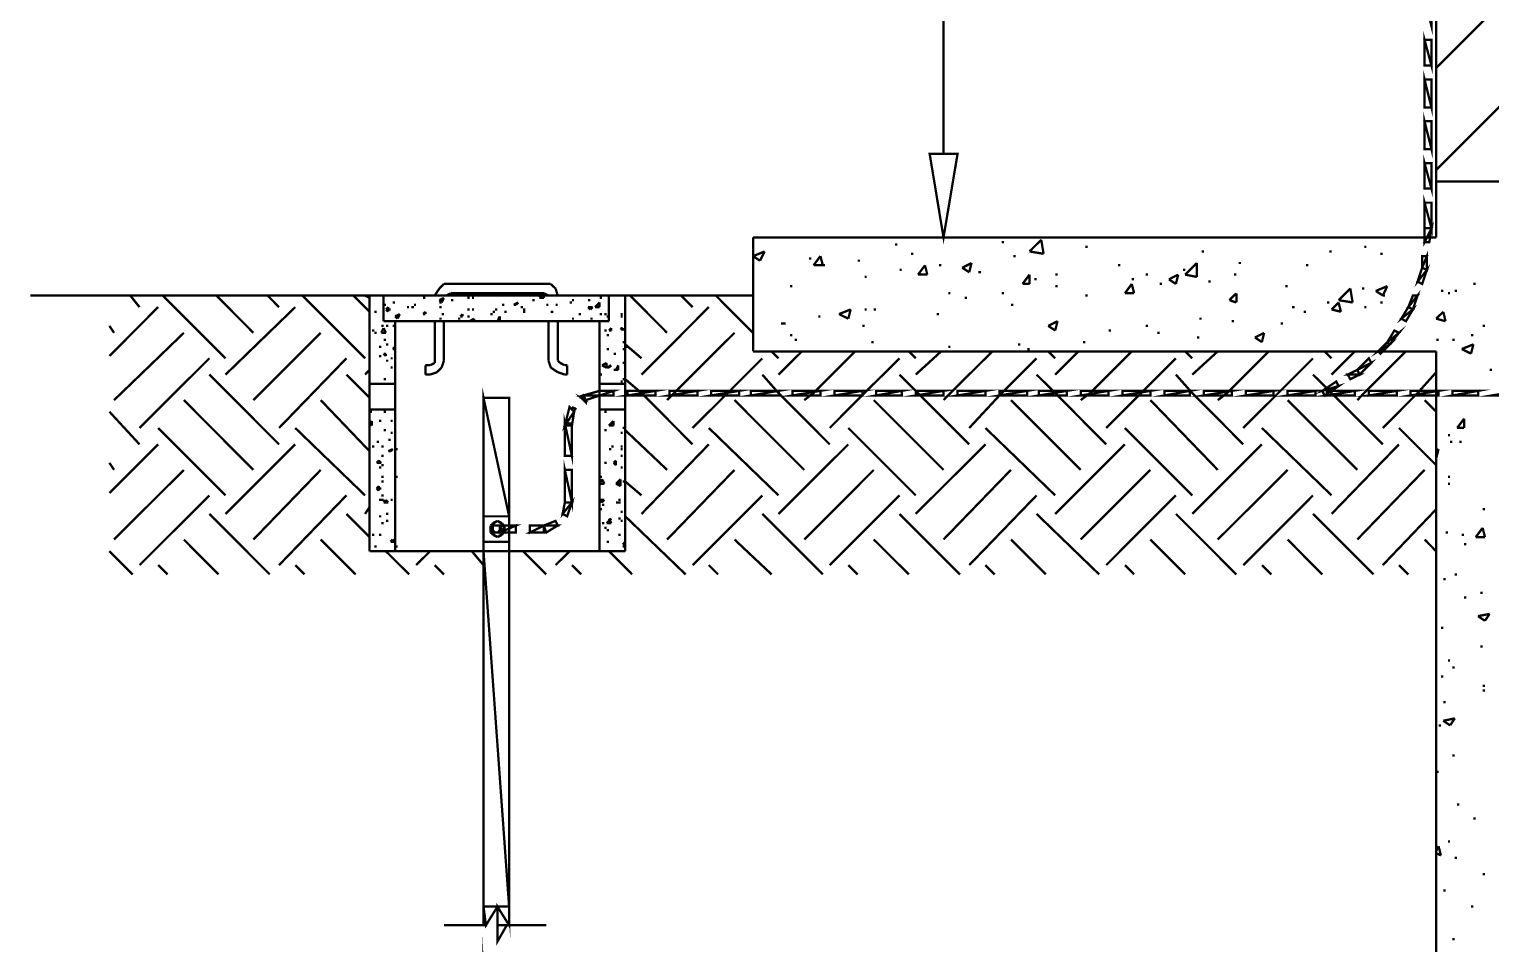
# Model space of a CAD drawing. Header units: metres. Extents: x 3290 to 4536, y 1562 to 1983.
# Drawn here: x 4004.14 to 4018.59, y 1673.48 to 1682.52 of the extents above; entities that cross this region are included whole.
import ezdxf

# ---------------------------------------------------------------- set-up
doc = ezdxf.new("R2010")
doc.units = ezdxf.units.M
for name, color, linetype in [('C00-00-00-BLACK', 7, 'Continuous'), ('C00-00-FF', 5, 'Continuous'), ('C00-7E-FF', 150, 'Continuous'), ('C00-FF-00', 3, 'Continuous'), ('C95-49-00', 34, 'Continuous'), ('CFD-CC-65', 31, 'Continuous')]:
    doc.layers.add(name, color=color, linetype=linetype)

msp = doc.modelspace()

# ---------------------------------------------------------------- linework, layer by layer
at = {"layer": 'C00-00-00-BLACK', "const_width": 0.0229}
for points in [[(4018.047, 1680.458), (4018.047, 1736.082)], [(4018.047, 1682.134), (4020.849, 1684.934)], [(4018.047, 1681.124), (4020.849, 1683.924)], [(4066.947, 1681.01), (4018.047, 1681.01)], [(4018.047, 1680.458), (4011.295, 1680.458)], [(4011.295, 1680.458), (4011.295, 1679.333)], [(4011.295, 1679.333), (4011.295, 1680.458)], [(4011.295, 1680.274), (4011.409, 1680.32)], [(4011.363, 1680.229), (4011.409, 1680.32)], [(4012.696, 1680.389), (4012.719, 1680.389)], [(4012.856, 1680.297), (4012.879, 1680.297)], [(4013.752, 1680.412), (4013.775, 1680.412)], [(4014.027, 1680.32), (4014.143, 1680.435)], [(4014.027, 1680.32), (4014.166, 1680.297)], [(4014.166, 1680.297), (4014.143, 1680.435)], [(4014.578, 1680.366), (4014.602, 1680.366)], [(4015.728, 1680.32), (4015.751, 1680.32)], [(4016.99, 1680.32), (4017.013, 1680.32)], [(4017.335, 1680.366), (4017.358, 1680.366)], [(4017.496, 1680.297), (4017.519, 1680.297)], [(4011.295, 1680.274), (4011.363, 1680.229)], [(4011.846, 1680.251), (4011.869, 1680.251)], [(4011.892, 1680.183), (4011.96, 1680.274)], [(4011.892, 1680.183), (4011.984, 1680.183)], [(4011.984, 1680.183), (4011.96, 1680.274)], [(4011.96, 1680.183), (4011.984, 1680.183)], [(4011.984, 1680.183), (4012.007, 1680.183)], [(4012.328, 1680.229), (4012.351, 1680.229)], [(4012.925, 1680.091), (4012.994, 1680.183)], [(4013.017, 1680.091), (4012.994, 1680.183)], [(4013.131, 1680.183), (4013.154, 1680.183)], [(4013.362, 1680.159), (4013.454, 1680.206)], [(4013.362, 1680.159), (4013.431, 1680.114)], [(4013.431, 1680.114), (4013.454, 1680.206)], [(4013.867, 1680.274), (4013.89, 1680.274)], [(4014.901, 1680.183), (4014.924, 1680.183)], [(4015.566, 1680.091), (4015.682, 1680.206)], [(4015.682, 1680.068), (4015.682, 1680.206)], [(4016.095, 1680.206), (4016.117, 1680.206)], [(4016.761, 1680.183), (4016.784, 1680.183)], [(4012.396, 1680.068), (4012.419, 1680.068)], [(4012.742, 1680.137), (4012.764, 1680.137)], [(4012.925, 1680.091), (4013.017, 1680.091)], [(4013.522, 1680.114), (4013.546, 1680.114)], [(4013.958, 1679.999), (4014.027, 1680.091)], [(4014.027, 1679.999), (4014.027, 1680.091)], [(4014.074, 1680.045), (4014.097, 1680.045)], [(4014.281, 1680.091), (4014.304, 1680.091)], [(4015.038, 1680.045), (4015.061, 1680.045)], [(4015.176, 1680.091), (4015.199, 1680.091)], [(4015.405, 1680.045), (4015.497, 1680.091)], [(4015.405, 1680.045), (4015.474, 1679.999)], [(4015.474, 1679.999), (4015.497, 1680.091)], [(4015.543, 1680.137), (4015.566, 1680.137)], [(4015.566, 1680.091), (4015.682, 1680.068)], [(4015.796, 1680.022), (4015.819, 1680.022)], [(4016.049, 1680.091), (4016.072, 1680.091)], [(4004.151, 1679.885), (4011.295, 1679.885)], [(4007.459, 1679.885), (4007.504, 1679.861)], [(4007.504, 1679.885), (4007.504, 1677.358)], [(4007.642, 1679.885), (4007.642, 1679.631)], [(4008.194, 1679.954), (4008.148, 1679.885)], [(4008.239, 1679.999), (4008.194, 1679.954)], [(4008.308, 1679.999), (4008.239, 1679.999)], [(4008.308, 1679.907), (4008.263, 1679.885)], [(4008.308, 1679.999), (4009.227, 1679.999)], [(4008.308, 1679.907), (4009.227, 1679.907)], [(4009.181, 1679.861), (4009.227, 1679.885)], [(4009.295, 1679.999), (4009.227, 1679.999)], [(4009.272, 1679.885), (4009.227, 1679.907)], [(4009.227, 1679.861), (4009.227, 1679.885)], [(4009.342, 1679.954), (4009.295, 1679.999)], [(4009.364, 1679.885), (4009.342, 1679.954)], [(4009.87, 1679.885), (4009.87, 1679.631)], [(4009.985, 1679.885), (4010.007, 1679.885)], [(4010.031, 1679.885), (4010.031, 1677.358)], [(4011.661, 1679.977), (4011.684, 1679.977)], [(4013.223, 1679.907), (4013.246, 1679.907)], [(4013.752, 1679.907), (4013.775, 1679.907)], [(4013.958, 1679.999), (4014.027, 1679.999)], [(4014.281, 1679.977), (4014.304, 1679.977)], [(4014.578, 1679.885), (4014.602, 1679.885)], [(4014.97, 1679.907), (4015.038, 1679.999)], [(4014.97, 1679.907), (4015.061, 1679.907)], [(4015.061, 1679.907), (4015.038, 1679.999)], [(4015.314, 1679.999), (4015.337, 1679.999)], [(4016.003, 1679.839), (4016.072, 1679.907)], [(4016.072, 1679.816), (4016.072, 1679.907)], [(4016.555, 1679.977), (4016.578, 1679.977)], [(4017.082, 1679.839), (4017.198, 1679.954)], [(4017.221, 1679.816), (4017.198, 1679.954)], [(4017.313, 1679.954), (4017.335, 1679.954)], [(4017.45, 1679.93), (4017.564, 1679.977)], [(4017.45, 1679.93), (4017.519, 1679.885)], [(4017.519, 1679.885), (4017.564, 1679.977)], [(4017.519, 1679.885), (4017.542, 1679.885)], [(4018.094, 1679.93), (4018.117, 1679.93)], [(4018.162, 1679.907), (4018.185, 1679.907)], [(4018.231, 1679.93), (4018.254, 1679.93)], [(4018.415, 1679.999), (4018.438, 1679.999)], [(4007.55, 1679.724), (4007.573, 1679.724)], [(4007.642, 1679.793), (4007.665, 1679.793)], [(4007.665, 1679.747), (4007.688, 1679.77)], [(4007.665, 1679.747), (4007.688, 1679.724)], [(4007.665, 1679.747), (4007.688, 1679.747)], [(4007.688, 1679.724), (4007.688, 1679.77)], [(4007.688, 1679.747), (4007.711, 1679.747)], [(4007.733, 1679.816), (4007.756, 1679.816)], [(4007.873, 1679.77), (4007.895, 1679.77)], [(4007.918, 1679.77), (4007.942, 1679.77)], [(4007.942, 1679.793), (4007.964, 1679.793)], [(4008.033, 1679.861), (4008.056, 1679.861)], [(4008.033, 1679.701), (4008.056, 1679.724)], [(4008.056, 1679.701), (4008.056, 1679.724)], [(4008.194, 1679.839), (4008.239, 1679.861)], [(4008.194, 1679.839), (4008.216, 1679.816)], [(4008.194, 1679.816), (4008.216, 1679.816)], [(4008.194, 1679.816), (4008.216, 1679.816)], [(4008.194, 1679.77), (4008.216, 1679.77)], [(4008.216, 1679.816), (4008.239, 1679.861)], [(4008.308, 1679.839), (4008.331, 1679.839)], [(4008.469, 1679.861), (4008.492, 1679.861)], [(4008.469, 1679.747), (4008.492, 1679.747)], [(4008.515, 1679.861), (4008.537, 1679.861)], [(4008.515, 1679.747), (4008.537, 1679.747)], [(4008.722, 1679.724), (4008.745, 1679.724)], [(4008.745, 1679.747), (4008.768, 1679.747)], [(4008.814, 1679.793), (4008.837, 1679.793)], [(4008.837, 1679.724), (4008.86, 1679.724)], [(4008.929, 1679.793), (4008.974, 1679.816)], [(4008.929, 1679.793), (4008.951, 1679.793)], [(4008.951, 1679.793), (4008.974, 1679.816)], [(4008.998, 1679.77), (4009.02, 1679.77)], [(4009.02, 1679.747), (4009.043, 1679.747)], [(4009.02, 1679.724), (4009.043, 1679.724)], [(4009.112, 1679.839), (4009.135, 1679.839)], [(4009.181, 1679.861), (4009.227, 1679.861)], [(4009.25, 1679.793), (4009.272, 1679.793)], [(4009.295, 1679.724), (4009.319, 1679.724)], [(4009.342, 1679.793), (4009.364, 1679.793)], [(4009.48, 1679.816), (4009.504, 1679.816)], [(4009.504, 1679.839), (4009.526, 1679.839)], [(4009.664, 1679.839), (4009.686, 1679.839)], [(4009.71, 1679.77), (4009.664, 1679.77)], [(4009.664, 1679.77), (4009.686, 1679.747)], [(4009.686, 1679.747), (4009.71, 1679.77)], [(4009.733, 1679.77), (4009.778, 1679.816)], [(4009.733, 1679.77), (4009.778, 1679.77)], [(4009.778, 1679.861), (4009.801, 1679.861)], [(4009.778, 1679.77), (4009.778, 1679.816)], [(4012.144, 1679.701), (4012.259, 1679.747)], [(4012.236, 1679.656), (4012.259, 1679.747)], [(4012.396, 1679.747), (4012.419, 1679.747)], [(4012.488, 1679.747), (4012.511, 1679.747)], [(4013.385, 1679.861), (4013.408, 1679.861)], [(4013.843, 1679.793), (4013.867, 1679.793)], [(4016.003, 1679.839), (4016.072, 1679.816)], [(4016.623, 1679.77), (4016.647, 1679.77)], [(4016.738, 1679.724), (4016.761, 1679.724)], [(4016.967, 1679.816), (4016.99, 1679.816)], [(4017.013, 1679.747), (4017.082, 1679.816)], [(4017.013, 1679.747), (4017.105, 1679.724)], [(4017.082, 1679.839), (4017.221, 1679.816)], [(4017.105, 1679.724), (4017.082, 1679.816)], [(4017.335, 1679.77), (4017.358, 1679.77)], [(4017.496, 1679.816), (4017.519, 1679.816)], [(4018.047, 1679.656), (4018.117, 1679.724)], [(4018.139, 1679.631), (4018.117, 1679.724)], [(4007.619, 1679.585), (4007.642, 1679.585)], [(4007.642, 1679.631), (4009.87, 1679.631)], [(4007.665, 1679.585), (4007.688, 1679.585)], [(4007.733, 1679.585), (4007.756, 1679.585)], [(4007.756, 1679.678), (4007.802, 1679.701)], [(4007.756, 1679.678), (4007.78, 1679.656)], [(4007.756, 1679.631), (4007.756, 1677.358)], [(4007.78, 1679.656), (4007.802, 1679.701)], [(4007.918, 1679.631), (4007.942, 1679.631)], [(4008.033, 1679.701), (4008.056, 1679.701)], [(4008.148, 1679.241), (4008.148, 1679.631)], [(4008.194, 1679.656), (4008.216, 1679.656)], [(4008.216, 1679.701), (4008.239, 1679.701)], [(4008.239, 1679.241), (4008.239, 1679.631)], [(4008.377, 1679.656), (4008.4, 1679.656)], [(4008.4, 1679.678), (4008.423, 1679.701)], [(4008.4, 1679.678), (4008.423, 1679.678)], [(4008.423, 1679.678), (4008.423, 1679.701)], [(4008.469, 1679.678), (4008.492, 1679.678)], [(4008.492, 1679.631), (4008.537, 1679.656)], [(4008.492, 1679.631), (4008.515, 1679.631)], [(4008.537, 1679.631), (4008.537, 1679.656)], [(4008.699, 1679.701), (4008.722, 1679.701)], [(4008.768, 1679.631), (4008.791, 1679.678)], [(4008.768, 1679.631), (4008.791, 1679.631)], [(4008.791, 1679.631), (4008.791, 1679.678)], [(4009.158, 1679.631), (4009.181, 1679.631)], [(4009.158, 1679.631), (4009.181, 1679.631)], [(4009.272, 1679.241), (4009.272, 1679.631)], [(4009.364, 1679.241), (4009.364, 1679.631)], [(4009.504, 1679.656), (4009.526, 1679.656)], [(4009.572, 1679.701), (4009.595, 1679.701)], [(4009.686, 1679.656), (4009.71, 1679.656)], [(4009.778, 1679.701), (4009.801, 1679.701)], [(4009.778, 1679.631), (4009.778, 1677.358)], [(4009.825, 1679.701), (4009.847, 1679.701)], [(4009.847, 1679.678), (4009.87, 1679.678)], [(4009.985, 1679.701), (4010.007, 1679.701)], [(4009.985, 1679.678), (4010.007, 1679.678)], [(4011.569, 1679.608), (4011.592, 1679.608)], [(4011.592, 1679.608), (4011.616, 1679.608)], [(4011.938, 1679.678), (4011.96, 1679.678)], [(4012.144, 1679.701), (4012.236, 1679.656)], [(4012.373, 1679.585), (4012.396, 1679.585)], [(4013.108, 1679.701), (4013.131, 1679.701)], [(4014.212, 1679.585), (4014.304, 1679.631)], [(4014.212, 1679.585), (4014.281, 1679.539)], [(4014.281, 1679.539), (4014.304, 1679.631)], [(4015.176, 1679.585), (4015.199, 1679.585)], [(4015.705, 1679.656), (4015.728, 1679.656)], [(4016.026, 1679.631), (4016.049, 1679.631)], [(4016.508, 1679.608), (4016.532, 1679.608)], [(4018.047, 1679.656), (4018.139, 1679.631)], [(4018.506, 1679.585), (4018.529, 1679.585)], [(4007.527, 1679.539), (4007.55, 1679.539)], [(4007.55, 1679.516), (4007.573, 1679.516)], [(4007.619, 1679.516), (4007.642, 1679.563)], [(4007.619, 1679.516), (4007.665, 1679.516)], [(4007.665, 1679.516), (4007.642, 1679.563)], [(4007.642, 1679.448), (4007.665, 1679.448)], [(4009.825, 1679.539), (4009.847, 1679.539)], [(4009.847, 1679.494), (4009.87, 1679.494)], [(4009.87, 1679.539), (4009.893, 1679.563)], [(4009.87, 1679.539), (4009.893, 1679.539)], [(4009.893, 1679.539), (4009.893, 1679.563)], [(4009.985, 1679.563), (4010.007, 1679.563)], [(4009.985, 1679.563), (4010.007, 1679.539)], [(4010.007, 1679.539), (4010.007, 1679.563)], [(4011.661, 1679.494), (4011.684, 1679.494)], [(4011.707, 1679.448), (4011.73, 1679.448)], [(4014.808, 1679.539), (4014.831, 1679.539)], [(4015.29, 1679.516), (4015.314, 1679.516)], [(4015.682, 1679.47), (4015.705, 1679.47)], [(4016.255, 1679.47), (4016.346, 1679.516)], [(4016.255, 1679.47), (4016.324, 1679.424)], [(4016.324, 1679.424), (4016.346, 1679.516)], [(4018.047, 1679.448), (4018.07, 1679.448)], [(4018.208, 1679.448), (4018.231, 1679.448)], [(4018.391, 1679.494), (4018.415, 1679.494)], [(4007.596, 1679.379), (4007.619, 1679.379)], [(4007.596, 1679.287), (4007.619, 1679.287)], [(4007.642, 1679.31), (4007.665, 1679.31)], [(4007.642, 1679.31), (4007.665, 1679.287)], [(4007.665, 1679.402), (4007.688, 1679.402)], [(4007.665, 1679.287), (4007.665, 1679.31)], [(4007.733, 1679.356), (4007.756, 1679.379)], [(4007.733, 1679.356), (4007.756, 1679.356)], [(4009.847, 1679.356), (4009.87, 1679.356)], [(4009.916, 1679.31), (4009.939, 1679.31)], [(4010.007, 1679.424), (4010.031, 1679.424)], [(4010.007, 1679.356), (4010.031, 1679.356)], [(4010.031, 1679.379), (4010.054, 1679.379)], [(4018.047, 1679.333), (4011.295, 1679.333)], [(4012.465, 1679.424), (4012.488, 1679.424)], [(4013.223, 1679.379), (4013.246, 1679.379)], [(4013.362, 1679.333), (4013.385, 1679.333)], [(4013.82, 1679.333), (4013.843, 1679.333)], [(4013.912, 1679.402), (4013.935, 1679.402)], [(4014.004, 1679.356), (4014.027, 1679.356)], [(4014.555, 1679.424), (4014.578, 1679.424)], [(4014.831, 1679.333), (4014.855, 1679.333)], [(4018.047, 1673.273), (4018.047, 1679.333)], [(4018.3, 1679.356), (4018.415, 1679.402)], [(4018.3, 1679.356), (4018.391, 1679.31)], [(4018.391, 1679.31), (4018.415, 1679.402)], [(4007.665, 1679.241), (4007.688, 1679.241)], [(4007.711, 1679.264), (4007.733, 1679.264)], [(4007.711, 1679.172), (4007.733, 1679.172)], [(4008.102, 1679.195), (4008.056, 1679.195)], [(4008.056, 1679.195), (4008.056, 1679.103)], [(4008.102, 1679.195), (4008.148, 1679.219)], [(4008.148, 1679.219), (4008.148, 1679.241)], [(4008.171, 1679.127), (4008.216, 1679.172)], [(4008.216, 1679.172), (4008.239, 1679.241)], [(4009.272, 1679.241), (4009.295, 1679.172)], [(4009.295, 1679.172), (4009.364, 1679.127)], [(4009.364, 1679.241), (4009.387, 1679.219)], [(4009.387, 1679.219), (4009.434, 1679.195)], [(4009.457, 1679.195), (4009.434, 1679.195)], [(4009.457, 1679.103), (4009.457, 1679.195)], [(4009.801, 1679.195), (4009.847, 1679.219)], [(4009.801, 1679.195), (4009.847, 1679.172)], [(4009.847, 1679.172), (4009.847, 1679.219)], [(4009.847, 1679.172), (4009.893, 1679.195)], [(4009.847, 1679.172), (4009.87, 1679.172)], [(4009.87, 1679.172), (4009.893, 1679.195)], [(4009.916, 1679.15), (4009.939, 1679.15)], [(4009.939, 1679.15), (4009.962, 1679.195)], [(4009.939, 1679.15), (4009.962, 1679.15)], [(4009.962, 1679.15), (4009.962, 1679.195)], [(4010.007, 1679.219), (4010.031, 1679.219)], [(4018.575, 1679.15), (4018.598, 1679.15)], [(4007.504, 1679.012), (4007.756, 1679.012)], [(4007.642, 1679.058), (4007.665, 1679.058)], [(4007.642, 1679.012), (4007.665, 1679.012)], [(4008.056, 1679.103), (4008.102, 1679.103)], [(4008.102, 1679.103), (4008.171, 1679.127)], [(4009.364, 1679.127), (4009.434, 1679.103)], [(4009.434, 1679.103), (4009.457, 1679.103)], [(4009.778, 1679.103), (4009.801, 1679.103)], [(4009.778, 1679.012), (4010.031, 1679.012)], [(4009.985, 1679.035), (4010.007, 1679.035)], [(4010.007, 1679.058), (4010.031, 1679.058)], [(4008.63, 1678.874), (4008.883, 1678.874)], [(4008.63, 1678.874), (4008.63, 1677.358)], [(4008.677, 1678.874), (4008.837, 1678.874)], [(4008.883, 1678.874), (4008.883, 1677.358)], [(4007.504, 1678.76), (4007.756, 1678.76)], [(4007.504, 1678.737), (4007.527, 1678.737)], [(4007.642, 1678.737), (4007.665, 1678.737)], [(4009.778, 1678.76), (4010.031, 1678.76)], [(4009.825, 1678.737), (4009.847, 1678.737)], [(4007.504, 1678.622), (4007.527, 1678.645)], [(4007.504, 1678.622), (4007.527, 1678.599)], [(4007.504, 1678.622), (4007.527, 1678.622)], [(4007.527, 1678.599), (4007.527, 1678.645)], [(4007.596, 1678.645), (4007.619, 1678.645)], [(4007.711, 1678.645), (4007.733, 1678.645)], [(4009.87, 1678.599), (4009.916, 1678.645)], [(4009.87, 1678.599), (4009.916, 1678.599)], [(4009.916, 1678.599), (4009.916, 1678.645)], [(4010.007, 1678.576), (4010.031, 1678.576)], [(4018.254, 1678.576), (4018.323, 1678.668)], [(4018.254, 1678.576), (4018.323, 1678.576)], [(4018.323, 1678.576), (4018.323, 1678.668)], [(4007.573, 1678.438), (4007.596, 1678.438)], [(4007.642, 1678.554), (4007.665, 1678.554)], [(4007.688, 1678.46), (4007.711, 1678.46)], [(4007.711, 1678.529), (4007.733, 1678.529)], [(4009.825, 1678.554), (4009.847, 1678.554)], [(4009.985, 1678.529), (4010.007, 1678.529)], [(4018.162, 1678.506), (4018.185, 1678.506)], [(4018.185, 1678.438), (4018.208, 1678.438)], [(4018.277, 1678.438), (4018.3, 1678.438)], [(4007.527, 1678.392), (4007.55, 1678.392)], [(4007.619, 1678.392), (4007.642, 1678.392)], [(4007.619, 1678.3), (4007.642, 1678.3)], [(4007.688, 1678.346), (4007.733, 1678.368)], [(4007.688, 1678.346), (4007.711, 1678.346)], [(4007.711, 1678.346), (4007.733, 1678.368)], [(4007.756, 1678.368), (4007.78, 1678.368)], [(4007.756, 1678.368), (4007.756, 1678.346)], [(4009.87, 1678.368), (4009.893, 1678.368)], [(4009.893, 1678.392), (4009.916, 1678.392)], [(4009.985, 1678.392), (4010.007, 1678.392)], [(4009.985, 1678.368), (4010.007, 1678.368)], [(4009.985, 1678.3), (4010.007, 1678.3)], [(4018.047, 1678.346), (4018.07, 1678.368)], [(4018.047, 1678.276), (4018.07, 1678.368)], [(4007.573, 1678.231), (4007.596, 1678.254)], [(4007.573, 1678.231), (4007.619, 1678.231)], [(4007.619, 1678.231), (4007.596, 1678.254)], [(4007.596, 1678.185), (4007.619, 1678.185)], [(4007.619, 1678.208), (4007.642, 1678.208)], [(4009.825, 1678.231), (4009.847, 1678.231)], [(4009.916, 1678.231), (4009.939, 1678.254)], [(4009.916, 1678.231), (4009.939, 1678.208)], [(4009.939, 1678.208), (4009.939, 1678.254)], [(4009.985, 1678.185), (4010.007, 1678.185)], [(4007.573, 1677.979), (4007.596, 1678.002)], [(4007.596, 1677.956), (4007.596, 1678.002)], [(4007.619, 1678.094), (4007.642, 1678.094)], [(4007.619, 1678.047), (4007.642, 1678.047)], [(4007.756, 1678.094), (4007.78, 1678.094)], [(4009.778, 1678.094), (4009.801, 1678.094)], [(4009.778, 1678.025), (4009.801, 1678.07)], [(4009.778, 1678.025), (4009.825, 1678.025)], [(4009.825, 1678.025), (4009.801, 1678.07)], [(4009.939, 1678.025), (4009.985, 1678.07)], [(4009.939, 1678.025), (4009.985, 1678.002)], [(4009.939, 1678.025), (4009.962, 1678.025)], [(4009.962, 1678.025), (4009.985, 1678.025)], [(4009.985, 1678.002), (4009.985, 1678.07)], [(4010.007, 1678.047), (4010.031, 1678.047)], [(4018.162, 1678.094), (4018.185, 1678.094)], [(4018.162, 1678.025), (4018.185, 1678.025)], [(4007.573, 1677.979), (4007.596, 1677.956)], [(4007.596, 1677.979), (4007.619, 1677.979)], [(4007.596, 1677.865), (4007.619, 1677.865)], [(4007.619, 1677.91), (4007.642, 1677.91)], [(4007.619, 1677.865), (4007.642, 1677.865)], [(4007.642, 1677.841), (4007.665, 1677.865)], [(4007.642, 1677.841), (4007.688, 1677.841)], [(4007.688, 1677.841), (4007.665, 1677.865)], [(4007.711, 1677.865), (4007.733, 1677.865)], [(4009.778, 1677.865), (4009.825, 1677.865)], [(4009.778, 1677.865), (4009.801, 1677.841)], [(4009.801, 1677.841), (4009.825, 1677.865)], [(4009.939, 1677.841), (4009.962, 1677.841)], [(4009.962, 1677.865), (4009.985, 1677.865)], [(4009.962, 1677.841), (4009.985, 1677.841)], [(4007.596, 1677.703), (4007.619, 1677.703)], [(4007.665, 1677.727), (4007.688, 1677.727)], [(4008.63, 1677.703), (4008.63, 1677.452)], [(4008.63, 1677.703), (4008.883, 1677.703)], [(4008.883, 1677.703), (4008.883, 1677.452)], [(4009.778, 1677.773), (4009.801, 1677.773)], [(4009.801, 1677.818), (4009.825, 1677.818)], [(4009.985, 1677.749), (4010.007, 1677.749)], [(4018.506, 1677.773), (4018.529, 1677.773)], [(4007.619, 1677.635), (4007.642, 1677.635)], [(4007.665, 1677.658), (4007.688, 1677.658)], [(4008.768, 1677.658), (4008.699, 1677.612)], [(4008.722, 1677.635), (4008.699, 1677.589)], [(4008.699, 1677.612), (4008.699, 1677.543)], [(4008.699, 1677.589), (4008.722, 1677.52)], [(4008.768, 1677.658), (4008.722, 1677.635)], [(4008.768, 1677.612), (4008.722, 1677.612)], [(4008.722, 1677.612), (4008.722, 1677.589)], [(4008.722, 1677.589), (4008.722, 1677.543)], [(4008.722, 1677.566), (4008.745, 1677.543)], [(4008.837, 1677.612), (4008.768, 1677.658)], [(4008.814, 1677.635), (4008.768, 1677.658)], [(4008.791, 1677.612), (4008.768, 1677.612)], [(4008.791, 1677.612), (4008.768, 1677.612)], [(4008.768, 1677.543), (4008.791, 1677.566)], [(4008.814, 1677.589), (4008.791, 1677.612)], [(4008.791, 1677.589), (4008.791, 1677.612)], [(4008.791, 1677.543), (4008.814, 1677.589)], [(4008.791, 1677.566), (4008.791, 1677.589)], [(4008.837, 1677.589), (4008.814, 1677.635)], [(4008.814, 1677.52), (4008.837, 1677.589)], [(4008.837, 1677.543), (4008.837, 1677.612)], [(4009.801, 1677.635), (4009.825, 1677.635)], [(4009.825, 1677.589), (4009.847, 1677.589)], [(4009.847, 1677.635), (4009.893, 1677.681)], [(4009.847, 1677.635), (4009.893, 1677.635)], [(4009.847, 1677.566), (4009.87, 1677.566)], [(4009.893, 1677.635), (4009.87, 1677.681)], [(4009.962, 1677.681), (4009.985, 1677.681)], [(4009.985, 1677.658), (4010.007, 1677.658)], [(4018.438, 1677.498), (4018.506, 1677.589)], [(4018.529, 1677.498), (4018.506, 1677.589)], [(4007.527, 1677.52), (4007.55, 1677.52)], [(4007.596, 1677.52), (4007.619, 1677.52)], [(4007.711, 1677.452), (4007.733, 1677.474)], [(4007.711, 1677.452), (4007.756, 1677.452)], [(4007.756, 1677.452), (4007.733, 1677.474)], [(4008.883, 1677.452), (4008.63, 1677.452)], [(4008.699, 1677.543), (4008.768, 1677.498)], [(4008.722, 1677.543), (4008.768, 1677.543)], [(4008.722, 1677.52), (4008.768, 1677.498)], [(4008.745, 1677.543), (4008.768, 1677.543)], [(4008.768, 1677.498), (4008.837, 1677.543)], [(4008.768, 1677.543), (4008.791, 1677.543)], [(4008.768, 1677.498), (4008.814, 1677.52)], [(4009.847, 1677.452), (4009.87, 1677.452)], [(4009.962, 1677.52), (4009.985, 1677.52)], [(4010.007, 1677.427), (4010.031, 1677.452)], [(4010.007, 1677.427), (4010.031, 1677.427)], [(4018.139, 1677.543), (4018.162, 1677.543)], [(4018.3, 1677.52), (4018.323, 1677.52)], [(4018.323, 1677.427), (4018.346, 1677.427)], [(4018.438, 1677.498), (4018.529, 1677.498)], [(4007.504, 1677.358), (4010.031, 1677.358)], [(4007.55, 1677.404), (4007.573, 1677.404)], [(4007.756, 1677.404), (4007.78, 1677.404)], [(4007.756, 1677.404), (4007.78, 1677.404)], [(4008.63, 1677.358), (4008.63, 1673.663)], [(4008.883, 1677.358), (4008.883, 1673.663)], [(4010.007, 1677.404), (4010.031, 1677.404)], [(4018.231, 1677.129), (4018.254, 1677.129)], [(4018.117, 1677.083), (4018.139, 1677.083)], [(4018.323, 1676.9), (4018.346, 1676.9)], [(4018.483, 1676.946), (4018.506, 1676.946)], [(4018.46, 1676.717), (4018.575, 1676.739)], [(4018.46, 1676.717), (4018.529, 1676.671)], [(4018.529, 1676.671), (4018.575, 1676.739)], [(4018.094, 1676.602), (4018.117, 1676.602)], [(4018.483, 1676.418), (4018.506, 1676.418)], [(4018.162, 1676.28), (4018.185, 1676.28)], [(4018.094, 1676.119), (4018.117, 1676.119)], [(4018.208, 1676.211), (4018.231, 1676.211)], [(4018.506, 1676.027), (4018.529, 1676.027)], [(4018.506, 1675.982), (4018.529, 1675.982)], [(4018.117, 1675.867), (4018.139, 1675.867)], [(4018.117, 1675.683), (4018.231, 1675.707)], [(4018.117, 1675.683), (4018.185, 1675.638)], [(4018.185, 1675.638), (4018.231, 1675.707)], [(4018.07, 1675.638), (4018.094, 1675.638)], [(4018.208, 1675.339), (4018.231, 1675.339)], [(4018.047, 1675.178), (4018.07, 1675.178)], [(4018.254, 1674.856), (4018.277, 1674.856)], [(4018.415, 1674.719), (4018.438, 1674.719)], [(4018.047, 1674.398), (4018.07, 1674.444)], [(4018.047, 1674.375), (4018.094, 1674.353)], [(4018.094, 1674.353), (4018.07, 1674.444)], [(4018.162, 1674.49), (4018.185, 1674.49)], [(4018.231, 1674.329), (4018.254, 1674.329)], [(4018.506, 1674.169), (4018.529, 1674.169)], [(4018.117, 1674.007), (4018.139, 1674.007)], [(4008.768, 1673.847), (4008.654, 1673.663)], [(4008.768, 1673.847), (4008.768, 1673.502)], [(4018.391, 1673.847), (4018.415, 1673.847)], [(4008.654, 1673.663), (4008.239, 1673.663)], [(4008.768, 1673.502), (4008.86, 1673.663)], [(4008.86, 1673.663), (4009.25, 1673.663)], [(4018.208, 1673.526), (4018.231, 1673.526)]]:
    msp.add_lwpolyline(points, dxfattribs=at)
at = {"layer": 'C00-00-FF', "const_width": 0.0229}
msp.add_lwpolyline([(4013.316, 1680.458), (4012.328, 1680.458)], dxfattribs=at)
at = {"layer": 'C00-7E-FF', "const_width": 0.0229}
for points in [[(4013.177, 1681.285), (4013.177, 1705.458)], [(4011.569, 1680.458), (4013.454, 1680.458)]]:
    msp.add_lwpolyline(points, dxfattribs=at)
msp.add_lwpolyline([(4013.04, 1681.285), (4013.316, 1681.285), (4013.177, 1680.458), (4013.04, 1681.285)], close=True, dxfattribs=at)
at = {"layer": 'C00-7E-FF'}
msp.add_lwpolyline([(4013.04, 1681.285), (4013.316, 1681.285), (4013.177, 1680.458), (4013.04, 1681.285)], close=True, dxfattribs=at)
at = {"layer": 'C00-FF-00', "const_width": 0.0229}
for points in [[(4018, 1682.547), (4017.932, 1682.822), (4018, 1682.822), (4018, 1682.547)], [(4017.932, 1682.157), (4018, 1682.157), (4017.932, 1682.41), (4017.932, 1682.157)], [(4018, 1682.157), (4017.932, 1682.41), (4018, 1682.41), (4018, 1682.157)], [(4017.932, 1681.743), (4018, 1681.743), (4017.932, 1682.019), (4017.932, 1681.743)], [(4018, 1681.743), (4017.932, 1682.019), (4018, 1682.019), (4018, 1681.743)], [(4018, 1681.331), (4017.932, 1681.606), (4018, 1681.606), (4018, 1681.331)], [(4017.932, 1681.331), (4018, 1681.331), (4017.932, 1681.606), (4017.932, 1681.331)], [(4018, 1680.941), (4017.932, 1681.193), (4018, 1681.193), (4018, 1680.941)], [(4017.932, 1680.941), (4018, 1680.941), (4017.932, 1681.193), (4017.932, 1680.941)], [(4017.932, 1680.55), (4018, 1680.55), (4017.932, 1680.802), (4017.932, 1680.55)], [(4018, 1680.55), (4017.932, 1680.802), (4018, 1680.802), (4018, 1680.55)], [(4017.979, 1680.412), (4017.932, 1680.412), (4018.002, 1680.55), (4017.979, 1680.412)], [(4017.932, 1680.412), (4018.002, 1680.55), (4017.932, 1680.55), (4017.932, 1680.412)], [(4017.955, 1680.137), (4017.908, 1680.159), (4017.955, 1680.274), (4017.955, 1680.137)], [(4017.863, 1680.022), (4017.955, 1680.137), (4017.908, 1680.159), (4017.863, 1680.022)], [(4017.908, 1679.999), (4017.863, 1680.022), (4017.955, 1680.137), (4017.908, 1679.999)], [(4017.908, 1680.159), (4017.955, 1680.274), (4017.908, 1680.274), (4017.908, 1680.159)], [(4017.771, 1679.77), (4017.863, 1679.885), (4017.817, 1679.885), (4017.771, 1679.77)], [(4017.817, 1679.747), (4017.771, 1679.77), (4017.863, 1679.885), (4017.817, 1679.747)], [(4017.702, 1679.656), (4017.817, 1679.747), (4017.771, 1679.77), (4017.702, 1679.656)], [(4017.748, 1679.631), (4017.702, 1679.656), (4017.817, 1679.747), (4017.748, 1679.631)], [(4017.588, 1679.402), (4017.564, 1679.424), (4017.679, 1679.516), (4017.588, 1679.402)], [(4017.496, 1679.31), (4017.473, 1679.333), (4017.588, 1679.402), (4017.496, 1679.31)], [(4017.564, 1679.424), (4017.679, 1679.516), (4017.634, 1679.539), (4017.564, 1679.424)], [(4017.473, 1679.333), (4017.588, 1679.402), (4017.564, 1679.424), (4017.473, 1679.333)], [(4017.173, 1679.103), (4017.29, 1679.103), (4017.267, 1679.15), (4017.173, 1679.103)], [(4017.267, 1679.15), (4017.404, 1679.219), (4017.382, 1679.264), (4017.267, 1679.15)], [(4017.29, 1679.103), (4017.267, 1679.15), (4017.404, 1679.219), (4017.29, 1679.103)], [(4016.921, 1678.943), (4017.082, 1678.99), (4017.059, 1679.035), (4016.921, 1678.943)], [(4016.944, 1678.897), (4016.921, 1678.943), (4017.082, 1678.99), (4016.944, 1678.897)], [(4017.198, 1679.058), (4017.173, 1679.103), (4017.29, 1679.103), (4017.198, 1679.058)], [(4009.778, 1678.943), (4009.778, 1678.897), (4009.618, 1678.897), (4009.778, 1678.943)], [(4009.641, 1678.851), (4009.595, 1678.874), (4009.641, 1678.829), (4009.641, 1678.851)], [(4009.618, 1678.897), (4009.641, 1678.851), (4009.595, 1678.874), (4009.618, 1678.897)], [(4009.778, 1678.897), (4009.618, 1678.897), (4009.641, 1678.851), (4009.778, 1678.897)], [(4009.778, 1678.897), (4009.916, 1678.943), (4009.916, 1678.897), (4009.778, 1678.897)], [(4009.778, 1678.943), (4009.778, 1678.897), (4009.916, 1678.943), (4009.778, 1678.943)], [(4010.054, 1678.897), (4010.33, 1678.943), (4010.33, 1678.897), (4010.054, 1678.897)], [(4010.054, 1678.943), (4010.054, 1678.897), (4010.33, 1678.943), (4010.054, 1678.943)], [(4010.468, 1678.897), (4010.744, 1678.943), (4010.744, 1678.897), (4010.468, 1678.897)], [(4010.468, 1678.943), (4010.468, 1678.897), (4010.744, 1678.943), (4010.468, 1678.943)], [(4010.881, 1678.897), (4011.157, 1678.943), (4011.157, 1678.897), (4010.881, 1678.897)], [(4010.881, 1678.943), (4010.881, 1678.897), (4011.157, 1678.943), (4010.881, 1678.943)], [(4011.272, 1678.897), (4011.548, 1678.943), (4011.548, 1678.897), (4011.272, 1678.897)], [(4011.272, 1678.943), (4011.272, 1678.897), (4011.548, 1678.943), (4011.272, 1678.943)], [(4011.684, 1678.897), (4011.96, 1678.943), (4011.96, 1678.897), (4011.684, 1678.897)], [(4011.684, 1678.943), (4011.684, 1678.897), (4011.96, 1678.943), (4011.684, 1678.943)], [(4012.099, 1678.897), (4012.375, 1678.943), (4012.375, 1678.897), (4012.099, 1678.897)], [(4012.099, 1678.943), (4012.099, 1678.897), (4012.375, 1678.943), (4012.099, 1678.943)], [(4012.511, 1678.897), (4012.764, 1678.943), (4012.764, 1678.897), (4012.511, 1678.897)], [(4012.511, 1678.943), (4012.511, 1678.897), (4012.764, 1678.943), (4012.511, 1678.943)], [(4012.902, 1678.897), (4013.178, 1678.943), (4013.178, 1678.897), (4012.902, 1678.897)], [(4012.902, 1678.943), (4012.902, 1678.897), (4013.178, 1678.943), (4012.902, 1678.943)], [(4013.316, 1678.897), (4013.593, 1678.943), (4013.593, 1678.897), (4013.316, 1678.897)], [(4013.316, 1678.943), (4013.316, 1678.897), (4013.593, 1678.943), (4013.316, 1678.943)], [(4013.729, 1678.897), (4014.005, 1678.943), (4014.005, 1678.897), (4013.729, 1678.897)], [(4013.729, 1678.943), (4013.729, 1678.897), (4014.005, 1678.943), (4013.729, 1678.943)], [(4014.12, 1678.897), (4014.396, 1678.943), (4014.396, 1678.897), (4014.12, 1678.897)], [(4014.12, 1678.943), (4014.12, 1678.897), (4014.396, 1678.943), (4014.12, 1678.943)], [(4014.533, 1678.897), (4014.809, 1678.943), (4014.809, 1678.897), (4014.533, 1678.897)], [(4014.533, 1678.943), (4014.533, 1678.897), (4014.809, 1678.943), (4014.533, 1678.943)], [(4014.947, 1678.897), (4015.223, 1678.943), (4015.223, 1678.897), (4014.947, 1678.897)], [(4014.947, 1678.943), (4014.947, 1678.897), (4015.223, 1678.943), (4014.947, 1678.943)], [(4015.36, 1678.897), (4015.613, 1678.943), (4015.613, 1678.897), (4015.36, 1678.897)], [(4015.36, 1678.943), (4015.36, 1678.897), (4015.613, 1678.943), (4015.36, 1678.943)], [(4015.751, 1678.897), (4016.027, 1678.943), (4016.027, 1678.897), (4015.751, 1678.897)], [(4015.751, 1678.943), (4015.751, 1678.897), (4016.027, 1678.943), (4015.751, 1678.943)], [(4016.164, 1678.897), (4016.44, 1678.943), (4016.44, 1678.897), (4016.164, 1678.897)], [(4016.164, 1678.943), (4016.164, 1678.897), (4016.44, 1678.943), (4016.164, 1678.943)], [(4016.578, 1678.897), (4016.854, 1678.943), (4016.854, 1678.897), (4016.578, 1678.897)], [(4016.578, 1678.943), (4016.578, 1678.897), (4016.854, 1678.943), (4016.578, 1678.943)], [(4016.967, 1678.897), (4017.244, 1678.943), (4017.244, 1678.897), (4016.967, 1678.897)], [(4016.967, 1678.943), (4016.967, 1678.897), (4017.244, 1678.943), (4016.967, 1678.943)], [(4017.382, 1678.897), (4017.658, 1678.943), (4017.658, 1678.897), (4017.382, 1678.897)], [(4017.382, 1678.943), (4017.382, 1678.897), (4017.658, 1678.943), (4017.382, 1678.943)], [(4017.794, 1678.897), (4018.07, 1678.943), (4018.07, 1678.897), (4017.794, 1678.897)], [(4017.794, 1678.943), (4017.794, 1678.897), (4018.07, 1678.943), (4017.794, 1678.943)], [(4018.208, 1678.897), (4018.462, 1678.943), (4018.462, 1678.897), (4018.208, 1678.897)], [(4018.208, 1678.943), (4018.208, 1678.897), (4018.462, 1678.943), (4018.208, 1678.943)], [(4018.598, 1678.897), (4018.874, 1678.943), (4018.874, 1678.897), (4018.598, 1678.897)], [(4009.48, 1678.783), (4009.526, 1678.737), (4009.434, 1678.599), (4009.48, 1678.783)], [(4009.526, 1678.737), (4009.434, 1678.599), (4009.504, 1678.599), (4009.526, 1678.737)], [(4009.434, 1678.3), (4009.504, 1678.3), (4009.434, 1678.621), (4009.434, 1678.3)], [(4009.504, 1678.3), (4009.434, 1678.621), (4009.504, 1678.621), (4009.504, 1678.3)], [(4009.504, 1677.841), (4009.434, 1678.162), (4009.504, 1678.162), (4009.504, 1677.841)], [(4009.434, 1677.841), (4009.504, 1677.841), (4009.434, 1678.162), (4009.434, 1677.841)], [(4009.412, 1677.727), (4009.504, 1677.841), (4009.434, 1677.841), (4009.412, 1677.727)], [(4009.457, 1677.703), (4009.412, 1677.727), (4009.504, 1677.841), (4009.457, 1677.703)], [(4008.791, 1677.543), (4008.951, 1677.612), (4008.951, 1677.543), (4008.791, 1677.543)], [(4008.791, 1677.612), (4008.791, 1677.543), (4008.951, 1677.612), (4008.791, 1677.612)], [(4009.089, 1677.543), (4009.227, 1677.612), (4009.227, 1677.543), (4009.089, 1677.543)], [(4009.089, 1677.612), (4009.089, 1677.543), (4009.227, 1677.612), (4009.089, 1677.612)], [(4009.227, 1677.612), (4009.364, 1677.612), (4009.342, 1677.658), (4009.227, 1677.612)], [(4009.25, 1677.543), (4009.227, 1677.612), (4009.364, 1677.612), (4009.25, 1677.543)]]:
    msp.add_lwpolyline(points, close=True, dxfattribs=at)
at = {"layer": 'C00-FF-00'}
for points in [[(4017.932, 1682.157), (4018, 1682.157), (4017.932, 1682.41), (4017.932, 1682.157)], [(4018, 1682.157), (4017.932, 1682.41), (4018, 1682.41), (4018, 1682.157)], [(4017.932, 1681.743), (4018, 1681.743), (4017.932, 1682.019), (4017.932, 1681.743)], [(4018, 1681.743), (4017.932, 1682.019), (4018, 1682.019), (4018, 1681.743)], [(4017.932, 1681.331), (4018, 1681.331), (4017.932, 1681.606), (4017.932, 1681.331)], [(4018, 1681.331), (4017.932, 1681.606), (4018, 1681.606), (4018, 1681.331)], [(4017.932, 1680.941), (4018, 1680.941), (4017.932, 1681.193), (4017.932, 1680.941)], [(4018, 1680.941), (4017.932, 1681.193), (4018, 1681.193), (4018, 1680.941)], [(4017.932, 1680.55), (4018, 1680.55), (4017.932, 1680.802), (4017.932, 1680.55)], [(4018, 1680.55), (4017.932, 1680.802), (4018, 1680.802), (4018, 1680.55)], [(4017.979, 1680.412), (4017.932, 1680.412), (4018.002, 1680.55), (4017.979, 1680.412)], [(4017.932, 1680.412), (4018.002, 1680.55), (4017.932, 1680.55), (4017.932, 1680.412)], [(4017.955, 1680.137), (4017.908, 1680.159), (4017.955, 1680.274), (4017.955, 1680.137)], [(4017.908, 1680.159), (4017.955, 1680.274), (4017.908, 1680.274), (4017.908, 1680.159)], [(4017.863, 1680.022), (4017.955, 1680.137), (4017.908, 1680.159), (4017.863, 1680.022)], [(4017.908, 1679.999), (4017.863, 1680.022), (4017.955, 1680.137), (4017.908, 1679.999)], [(4017.817, 1679.747), (4017.771, 1679.77), (4017.863, 1679.885), (4017.817, 1679.747)], [(4017.771, 1679.77), (4017.863, 1679.885), (4017.817, 1679.885), (4017.771, 1679.77)], [(4017.702, 1679.656), (4017.817, 1679.747), (4017.771, 1679.77), (4017.702, 1679.656)], [(4017.748, 1679.631), (4017.702, 1679.656), (4017.817, 1679.747), (4017.748, 1679.631)], [(4017.564, 1679.424), (4017.679, 1679.516), (4017.634, 1679.539), (4017.564, 1679.424)], [(4017.588, 1679.402), (4017.564, 1679.424), (4017.679, 1679.516), (4017.588, 1679.402)], [(4017.473, 1679.333), (4017.588, 1679.402), (4017.564, 1679.424), (4017.473, 1679.333)], [(4017.496, 1679.31), (4017.473, 1679.333), (4017.588, 1679.402), (4017.496, 1679.31)], [(4017.267, 1679.15), (4017.404, 1679.219), (4017.382, 1679.264), (4017.267, 1679.15)], [(4017.29, 1679.103), (4017.267, 1679.15), (4017.404, 1679.219), (4017.29, 1679.103)], [(4016.921, 1678.943), (4017.082, 1678.99), (4017.059, 1679.035), (4016.921, 1678.943)], [(4017.173, 1679.103), (4017.29, 1679.103), (4017.267, 1679.15), (4017.173, 1679.103)], [(4017.198, 1679.058), (4017.173, 1679.103), (4017.29, 1679.103), (4017.198, 1679.058)], [(4009.618, 1678.897), (4009.641, 1678.851), (4009.595, 1678.874), (4009.618, 1678.897)], [(4009.641, 1678.851), (4009.595, 1678.874), (4009.641, 1678.829), (4009.641, 1678.851)], [(4009.778, 1678.943), (4009.778, 1678.897), (4009.618, 1678.897), (4009.778, 1678.943)], [(4009.778, 1678.897), (4009.618, 1678.897), (4009.641, 1678.851), (4009.778, 1678.897)], [(4009.778, 1678.943), (4009.778, 1678.897), (4009.916, 1678.943), (4009.778, 1678.943)], [(4009.778, 1678.897), (4009.916, 1678.943), (4009.916, 1678.897), (4009.778, 1678.897)], [(4010.054, 1678.943), (4010.054, 1678.897), (4010.33, 1678.943), (4010.054, 1678.943)], [(4010.054, 1678.897), (4010.33, 1678.943), (4010.33, 1678.897), (4010.054, 1678.897)], [(4010.468, 1678.943), (4010.468, 1678.897), (4010.744, 1678.943), (4010.468, 1678.943)], [(4010.468, 1678.897), (4010.744, 1678.943), (4010.744, 1678.897), (4010.468, 1678.897)], [(4010.881, 1678.943), (4010.881, 1678.897), (4011.157, 1678.943), (4010.881, 1678.943)], [(4010.881, 1678.897), (4011.157, 1678.943), (4011.157, 1678.897), (4010.881, 1678.897)], [(4011.272, 1678.943), (4011.272, 1678.897), (4011.548, 1678.943), (4011.272, 1678.943)], [(4011.272, 1678.897), (4011.548, 1678.943), (4011.548, 1678.897), (4011.272, 1678.897)], [(4011.684, 1678.943), (4011.684, 1678.897), (4011.96, 1678.943), (4011.684, 1678.943)], [(4011.684, 1678.897), (4011.96, 1678.943), (4011.96, 1678.897), (4011.684, 1678.897)], [(4012.099, 1678.943), (4012.099, 1678.897), (4012.375, 1678.943), (4012.099, 1678.943)], [(4012.099, 1678.897), (4012.375, 1678.943), (4012.375, 1678.897), (4012.099, 1678.897)], [(4012.511, 1678.943), (4012.511, 1678.897), (4012.764, 1678.943), (4012.511, 1678.943)], [(4012.511, 1678.897), (4012.764, 1678.943), (4012.764, 1678.897), (4012.511, 1678.897)], [(4012.902, 1678.943), (4012.902, 1678.897), (4013.178, 1678.943), (4012.902, 1678.943)], [(4012.902, 1678.897), (4013.178, 1678.943), (4013.178, 1678.897), (4012.902, 1678.897)], [(4013.316, 1678.943), (4013.316, 1678.897), (4013.593, 1678.943), (4013.316, 1678.943)], [(4013.316, 1678.897), (4013.593, 1678.943), (4013.593, 1678.897), (4013.316, 1678.897)], [(4013.729, 1678.943), (4013.729, 1678.897), (4014.005, 1678.943), (4013.729, 1678.943)], [(4013.729, 1678.897), (4014.005, 1678.943), (4014.005, 1678.897), (4013.729, 1678.897)], [(4014.12, 1678.943), (4014.12, 1678.897), (4014.396, 1678.943), (4014.12, 1678.943)], [(4014.12, 1678.897), (4014.396, 1678.943), (4014.396, 1678.897), (4014.12, 1678.897)], [(4014.533, 1678.943), (4014.533, 1678.897), (4014.809, 1678.943), (4014.533, 1678.943)], [(4014.533, 1678.897), (4014.809, 1678.943), (4014.809, 1678.897), (4014.533, 1678.897)], [(4014.947, 1678.943), (4014.947, 1678.897), (4015.223, 1678.943), (4014.947, 1678.943)], [(4014.947, 1678.897), (4015.223, 1678.943), (4015.223, 1678.897), (4014.947, 1678.897)], [(4015.36, 1678.943), (4015.36, 1678.897), (4015.613, 1678.943), (4015.36, 1678.943)], [(4015.36, 1678.897), (4015.613, 1678.943), (4015.613, 1678.897), (4015.36, 1678.897)], [(4015.751, 1678.943), (4015.751, 1678.897), (4016.027, 1678.943), (4015.751, 1678.943)], [(4015.751, 1678.897), (4016.027, 1678.943), (4016.027, 1678.897), (4015.751, 1678.897)], [(4016.164, 1678.943), (4016.164, 1678.897), (4016.44, 1678.943), (4016.164, 1678.943)], [(4016.164, 1678.897), (4016.44, 1678.943), (4016.44, 1678.897), (4016.164, 1678.897)], [(4016.578, 1678.943), (4016.578, 1678.897), (4016.854, 1678.943), (4016.578, 1678.943)], [(4016.578, 1678.897), (4016.854, 1678.943), (4016.854, 1678.897), (4016.578, 1678.897)], [(4016.944, 1678.897), (4016.921, 1678.943), (4017.082, 1678.99), (4016.944, 1678.897)], [(4016.967, 1678.943), (4016.967, 1678.897), (4017.244, 1678.943), (4016.967, 1678.943)], [(4016.967, 1678.897), (4017.244, 1678.943), (4017.244, 1678.897), (4016.967, 1678.897)], [(4017.382, 1678.943), (4017.382, 1678.897), (4017.658, 1678.943), (4017.382, 1678.943)], [(4017.382, 1678.897), (4017.658, 1678.943), (4017.658, 1678.897), (4017.382, 1678.897)], [(4017.794, 1678.943), (4017.794, 1678.897), (4018.07, 1678.943), (4017.794, 1678.943)], [(4017.794, 1678.897), (4018.07, 1678.943), (4018.07, 1678.897), (4017.794, 1678.897)], [(4018.208, 1678.943), (4018.208, 1678.897), (4018.462, 1678.943), (4018.208, 1678.943)], [(4018.208, 1678.897), (4018.462, 1678.943), (4018.462, 1678.897), (4018.208, 1678.897)], [(4009.48, 1678.783), (4009.526, 1678.737), (4009.434, 1678.599), (4009.48, 1678.783)], [(4009.526, 1678.737), (4009.434, 1678.599), (4009.504, 1678.599), (4009.526, 1678.737)], [(4009.434, 1678.3), (4009.504, 1678.3), (4009.434, 1678.621), (4009.434, 1678.3)], [(4009.504, 1678.3), (4009.434, 1678.621), (4009.504, 1678.621), (4009.504, 1678.3)], [(4009.434, 1677.841), (4009.504, 1677.841), (4009.434, 1678.162), (4009.434, 1677.841)], [(4009.504, 1677.841), (4009.434, 1678.162), (4009.504, 1678.162), (4009.504, 1677.841)], [(4009.457, 1677.703), (4009.412, 1677.727), (4009.504, 1677.841), (4009.457, 1677.703)], [(4009.412, 1677.727), (4009.504, 1677.841), (4009.434, 1677.841), (4009.412, 1677.727)], [(4008.791, 1677.612), (4008.791, 1677.543), (4008.951, 1677.612), (4008.791, 1677.612)], [(4008.791, 1677.543), (4008.951, 1677.612), (4008.951, 1677.543), (4008.791, 1677.543)], [(4009.089, 1677.612), (4009.089, 1677.543), (4009.227, 1677.612), (4009.089, 1677.612)], [(4009.089, 1677.543), (4009.227, 1677.612), (4009.227, 1677.543), (4009.089, 1677.543)], [(4009.227, 1677.612), (4009.364, 1677.612), (4009.342, 1677.658), (4009.227, 1677.612)], [(4009.25, 1677.543), (4009.227, 1677.612), (4009.364, 1677.612), (4009.25, 1677.543)]]:
    msp.add_lwpolyline(points, close=True, dxfattribs=at)
at = {"layer": 'C00-FF-00', "const_width": 0.0229}
for points in [[(4009.504, 1678.783), (4009.549, 1678.76)], [(4009.434, 1678.599), (4009.504, 1678.599)], [(4009.227, 1677.612), (4009.227, 1677.543)], [(4009.342, 1677.658), (4009.364, 1677.612)]]:
    msp.add_lwpolyline(points, dxfattribs=at)
at = {"layer": 'C95-49-00', "const_width": 0.0229}
for points in [[(4005.23, 1679.77), (4005.138, 1679.885)], [(4006.08, 1679.264), (4005.459, 1679.885)], [(4006.356, 1679.516), (4005.988, 1679.885)], [(4006.609, 1679.77), (4006.495, 1679.885)], [(4007.459, 1679.264), (4006.838, 1679.885)], [(4007.504, 1679.724), (4007.344, 1679.885)], [(4010.445, 1679.516), (4010.077, 1679.885)], [(4010.697, 1679.77), (4010.582, 1679.885)], [(4011.295, 1679.516), (4010.926, 1679.885)], [(4004.932, 1679.287), (4005.414, 1679.77)], [(4006.08, 1679.103), (4006.769, 1679.77)], [(4010.192, 1679.103), (4010.857, 1679.77)], [(4004.978, 1679.516), (4004.932, 1679.585)], [(4004.978, 1678.851), (4005.668, 1679.516)], [(4006.356, 1678.851), (4007.021, 1679.516)], [(4011.111, 1679.516), (4010.513, 1678.921), (4010.445, 1678.851)], [(4010.192, 1679.264), (4010.031, 1679.402)], [(4011.546, 1679.264), (4011.478, 1679.333)], [(4011.546, 1679.103), (4011.778, 1679.333)], [(4011.8, 1678.851), (4011.892, 1678.921), (4012.304, 1679.333)], [(4012.902, 1679.264), (4012.834, 1679.333)], [(4012.902, 1679.103), (4013.154, 1679.333)], [(4013.177, 1678.851), (4013.246, 1678.921), (4013.66, 1679.333)], [(4014.281, 1679.264), (4014.212, 1679.333)], [(4014.281, 1679.103), (4014.51, 1679.333)], [(4014.533, 1678.851), (4014.625, 1678.921), (4015.038, 1679.333)], [(4015.636, 1679.264), (4015.566, 1679.333)], [(4015.636, 1679.103), (4015.888, 1679.333)], [(4015.888, 1678.851), (4015.98, 1678.921), (4016.393, 1679.333)], [(4017.013, 1679.264), (4016.944, 1679.333)], [(4017.013, 1679.103), (4017.244, 1679.333)], [(4017.267, 1678.851), (4017.335, 1678.921), (4017.748, 1679.333)], [(4005.23, 1678.576), (4005.92, 1679.264)], [(4006.609, 1678.576), (4007.275, 1679.264)], [(4007.459, 1679.103), (4007.504, 1679.15)], [(4011.386, 1679.264), (4011.043, 1678.921), (4010.697, 1678.576)], [(4012.052, 1678.576), (4012.396, 1678.921), (4012.742, 1679.264)], [(4013.431, 1678.576), (4013.752, 1678.921), (4014.097, 1679.264)], [(4014.785, 1678.576), (4015.13, 1678.921), (4015.474, 1679.264)], [(4016.14, 1678.576), (4016.486, 1678.921), (4016.829, 1679.264)], [(4006.609, 1678.414), (4005.92, 1679.103)], [(4007.504, 1678.874), (4007.275, 1679.103)], [(4010.697, 1678.414), (4010.192, 1678.921), (4010.031, 1679.058)], [(4012.052, 1678.414), (4011.546, 1678.921), (4011.386, 1679.103)], [(4013.431, 1678.414), (4012.925, 1678.921), (4012.742, 1679.103)], [(4014.785, 1678.414), (4014.281, 1678.921), (4014.097, 1679.103)], [(4016.14, 1678.414), (4015.636, 1678.921), (4015.474, 1679.103)], [(4016.829, 1679.103), (4016.99, 1678.943), (4017.013, 1678.921)], [(4017.519, 1678.576), (4017.863, 1678.921), (4018.047, 1679.127)], [(4017.519, 1678.414), (4017.013, 1678.921)], [(4005.23, 1678.414), (4004.932, 1678.737)], [(4006.356, 1678.162), (4005.668, 1678.851)], [(4007.504, 1678.346), (4007.021, 1678.851)], [(4011.8, 1678.162), (4011.111, 1678.851)], [(4013.177, 1678.162), (4012.488, 1678.851)], [(4014.533, 1678.162), (4013.843, 1678.851)], [(4015.888, 1678.162), (4015.222, 1678.851)], [(4017.267, 1678.162), (4016.578, 1678.851)], [(4018.047, 1678.737), (4017.932, 1678.851)], [(4006.08, 1677.91), (4005.414, 1678.576)], [(4007.459, 1677.91), (4006.769, 1678.576)], [(4011.546, 1677.91), (4010.857, 1678.576)], [(4012.902, 1677.91), (4012.236, 1678.576)], [(4014.281, 1677.91), (4013.591, 1678.576)], [(4015.636, 1677.91), (4014.97, 1678.576)], [(4017.013, 1677.91), (4016.324, 1678.576)], [(4018.047, 1678.208), (4017.679, 1678.576)], [(4010.445, 1678.162), (4010.031, 1678.554)], [(4004.932, 1677.933), (4005.414, 1678.414)], [(4006.08, 1677.727), (4006.769, 1678.414)], [(4010.192, 1677.727), (4010.857, 1678.414)], [(4011.546, 1677.727), (4012.236, 1678.414)], [(4012.902, 1677.727), (4013.591, 1678.414)], [(4014.281, 1677.727), (4014.97, 1678.414)], [(4015.636, 1677.727), (4016.324, 1678.414)], [(4017.013, 1677.727), (4017.679, 1678.414)], [(4004.978, 1678.162), (4004.932, 1678.231)], [(4004.978, 1677.474), (4005.668, 1678.162)], [(4006.356, 1677.474), (4007.021, 1678.162)], [(4010.445, 1677.474), (4011.111, 1678.162)], [(4011.8, 1677.474), (4012.488, 1678.162)], [(4013.177, 1677.474), (4013.843, 1678.162)], [(4014.533, 1677.474), (4015.222, 1678.162)], [(4015.888, 1677.474), (4016.578, 1678.162)], [(4017.267, 1677.474), (4017.932, 1678.162)], [(4010.192, 1677.91), (4010.031, 1678.047)], [(4005.23, 1677.221), (4005.92, 1677.91)], [(4006.609, 1677.221), (4007.275, 1677.91)], [(4010.697, 1677.221), (4011.386, 1677.91)], [(4012.052, 1677.221), (4012.742, 1677.91)], [(4013.431, 1677.221), (4014.097, 1677.91)], [(4014.785, 1677.221), (4015.474, 1677.91)], [(4016.14, 1677.221), (4016.829, 1677.91)], [(4006.517, 1677.129), (4005.92, 1677.727)], [(4007.504, 1677.498), (4007.275, 1677.727)], [(4007.459, 1677.727), (4007.504, 1677.795)], [(4010.628, 1677.129), (4010.031, 1677.703)], [(4011.984, 1677.129), (4011.386, 1677.727)], [(4013.339, 1677.129), (4012.742, 1677.727)], [(4014.716, 1677.129), (4014.097, 1677.727)], [(4016.072, 1677.129), (4015.474, 1677.727)], [(4017.427, 1677.129), (4016.829, 1677.727)], [(4017.519, 1677.221), (4018.047, 1677.773)], [(4006.011, 1677.129), (4005.668, 1677.474)], [(4007.367, 1677.129), (4007.021, 1677.474)], [(4011.478, 1677.129), (4011.111, 1677.474)], [(4012.834, 1677.129), (4012.488, 1677.474)], [(4014.189, 1677.129), (4013.843, 1677.474)], [(4015.566, 1677.129), (4015.222, 1677.474)], [(4016.921, 1677.129), (4016.578, 1677.474)], [(4018.047, 1677.358), (4017.932, 1677.474)], [(4005.162, 1677.129), (4004.932, 1677.358)], [(4007.895, 1677.129), (4007.665, 1677.358)], [(4007.964, 1677.221), (4008.102, 1677.358)], [(4008.63, 1677.221), (4008.515, 1677.358)], [(4009.25, 1677.129), (4009.02, 1677.358)], [(4009.342, 1677.221), (4009.48, 1677.358)], [(4010.099, 1677.129), (4009.87, 1677.358)], [(4005.507, 1677.129), (4005.414, 1677.221)], [(4006.861, 1677.129), (4006.769, 1677.221)], [(4008.239, 1677.129), (4008.148, 1677.221)], [(4009.595, 1677.129), (4009.504, 1677.221)], [(4010.949, 1677.129), (4010.857, 1677.221)], [(4012.328, 1677.129), (4012.236, 1677.221)], [(4013.683, 1677.129), (4013.591, 1677.221)], [(4015.061, 1677.129), (4014.97, 1677.221)], [(4016.417, 1677.129), (4016.324, 1677.221)], [(4017.771, 1677.129), (4017.679, 1677.221)]]:
    msp.add_lwpolyline(points, dxfattribs=at)
at = {"layer": 'CFD-CC-65', "const_width": 0.0229}
for points in [[(4008.883, 1678.874), (4008.63, 1678.874), (4008.883, 1677.703), (4008.883, 1678.874)], [(4008.63, 1678.874), (4008.883, 1677.703), (4008.63, 1677.703), (4008.63, 1678.874)], [(4008.63, 1677.358), (4008.883, 1673.847), (4008.63, 1673.847), (4008.63, 1677.358)], [(4008.883, 1677.358), (4008.63, 1677.358), (4008.883, 1673.847), (4008.883, 1677.358)], [(4008.63, 1673.847), (4008.654, 1673.663), (4008.63, 1673.663), (4008.63, 1673.847)], [(4008.768, 1673.847), (4008.63, 1673.847), (4008.654, 1673.663), (4008.768, 1673.847)], [(4008.883, 1673.847), (4008.768, 1673.847), (4008.883, 1673.663), (4008.883, 1673.847)], [(4008.768, 1673.847), (4008.883, 1673.663), (4008.768, 1673.663), (4008.768, 1673.847)], [(4008.768, 1673.663), (4008.86, 1673.663), (4008.768, 1673.502), (4008.768, 1673.663)], [(4008.63, 1673.113), (4008.883, 1668.016), (4008.63, 1668.016), (4008.63, 1673.113)]]:
    msp.add_lwpolyline(points, close=True, dxfattribs=at)
at = {"layer": 'CFD-CC-65'}
for points in [[(4008.883, 1678.874), (4008.63, 1678.874), (4008.883, 1677.703), (4008.883, 1678.874)], [(4008.63, 1678.874), (4008.883, 1677.703), (4008.63, 1677.703), (4008.63, 1678.874)], [(4008.883, 1677.358), (4008.63, 1677.358), (4008.883, 1673.847), (4008.883, 1677.358)], [(4008.63, 1677.358), (4008.883, 1673.847), (4008.63, 1673.847), (4008.63, 1677.358)], [(4008.768, 1673.847), (4008.63, 1673.847), (4008.654, 1673.663), (4008.768, 1673.847)], [(4008.63, 1673.847), (4008.654, 1673.663), (4008.63, 1673.663), (4008.63, 1673.847)], [(4008.883, 1673.847), (4008.768, 1673.847), (4008.883, 1673.663), (4008.883, 1673.847)], [(4008.768, 1673.847), (4008.883, 1673.663), (4008.768, 1673.663), (4008.768, 1673.847)], [(4008.768, 1673.663), (4008.86, 1673.663), (4008.768, 1673.502), (4008.768, 1673.663)]]:
    msp.add_lwpolyline(points, close=True, dxfattribs=at)

doc.saveas('drawing.dxf')
